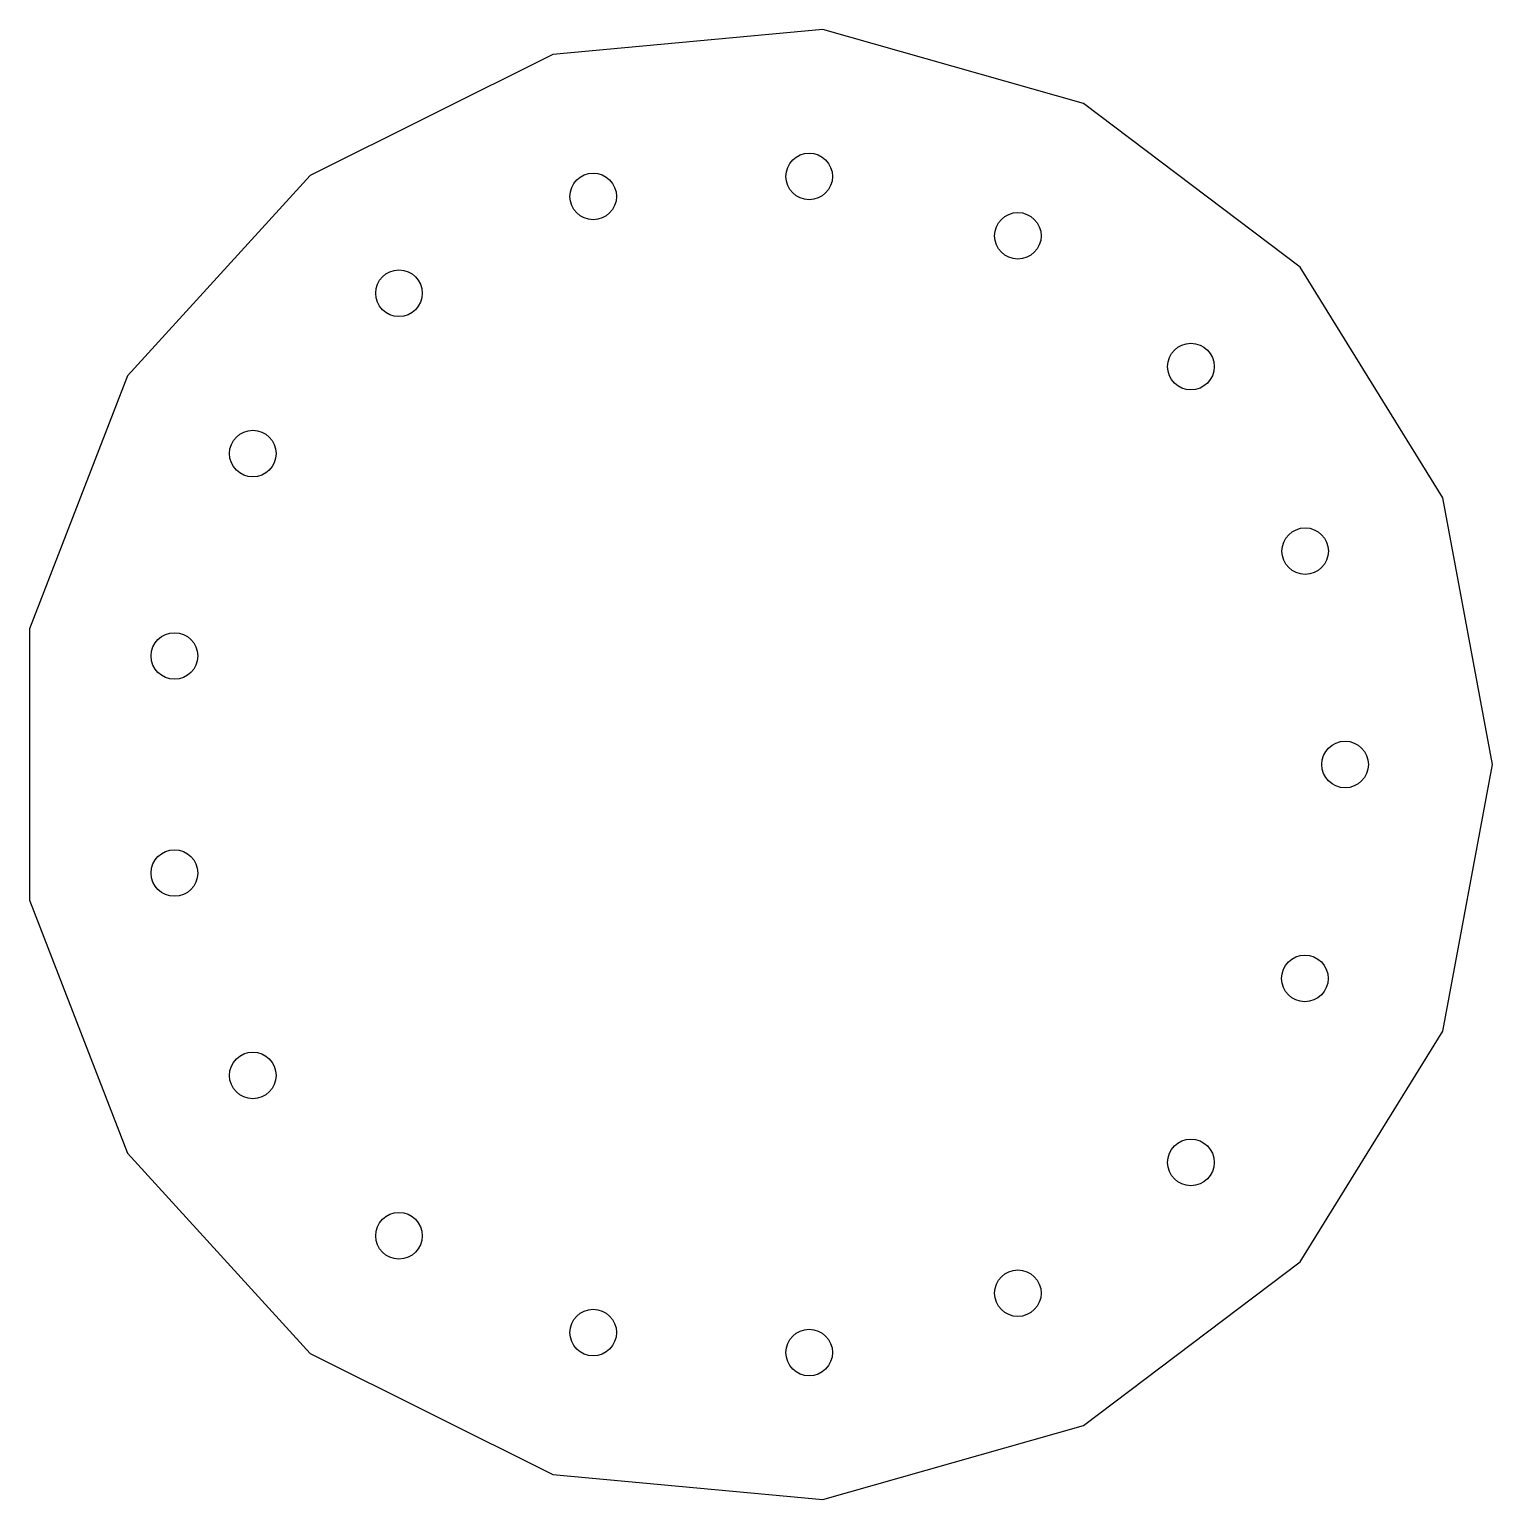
# Model space of a CAD drawing. Extents: x -46.7 to 47.5, y -47.3 to 47.3.
import ezdxf

# ---------------------------------------------------------------- set-up
doc = ezdxf.new("R2010")
doc.units = 0
doc.layers.get('0').update_dxf_attribs({"linetype": 'continuous'})

msp = doc.modelspace()

# ---------------------------------------------------------------- linework, layer by layer
at = {"color": 0}
msp.add_lwpolyline([(47.5, 0), (44.292, 17.159), (35.103, 32.001), (21.173, 42.52), (4.383, 47.297), (-12.999, 45.687), (-28.625, 37.906), (-40.385, 25.006), (-46.691, 8.728), (-46.691, -8.728), (-40.385, -25.006), (-28.625, -37.906), (-12.999, -45.687), (4.383, -47.297), (21.173, -42.52), (35.103, -32.001), (44.292, -17.159)], close=True, dxfattribs=at)
for centre in [(3.506, 37.838), (-10.399, 36.549), (16.938, 34.016), (-22.9, 30.325), (28.082, 25.6), (-32.308, 20.004), (35.434, 13.727), (-37.353, 6.982), (38, 0), (-37.353, -6.982), (35.414, -13.763), (-32.308, -20.004), (28.082, -25.6), (-22.9, -30.325), (16.938, -34.016), (-10.399, -36.549), (3.506, -37.838)]:
    msp.add_circle(centre, 1.5, dxfattribs=at)

doc.saveas('drawing.dxf')
